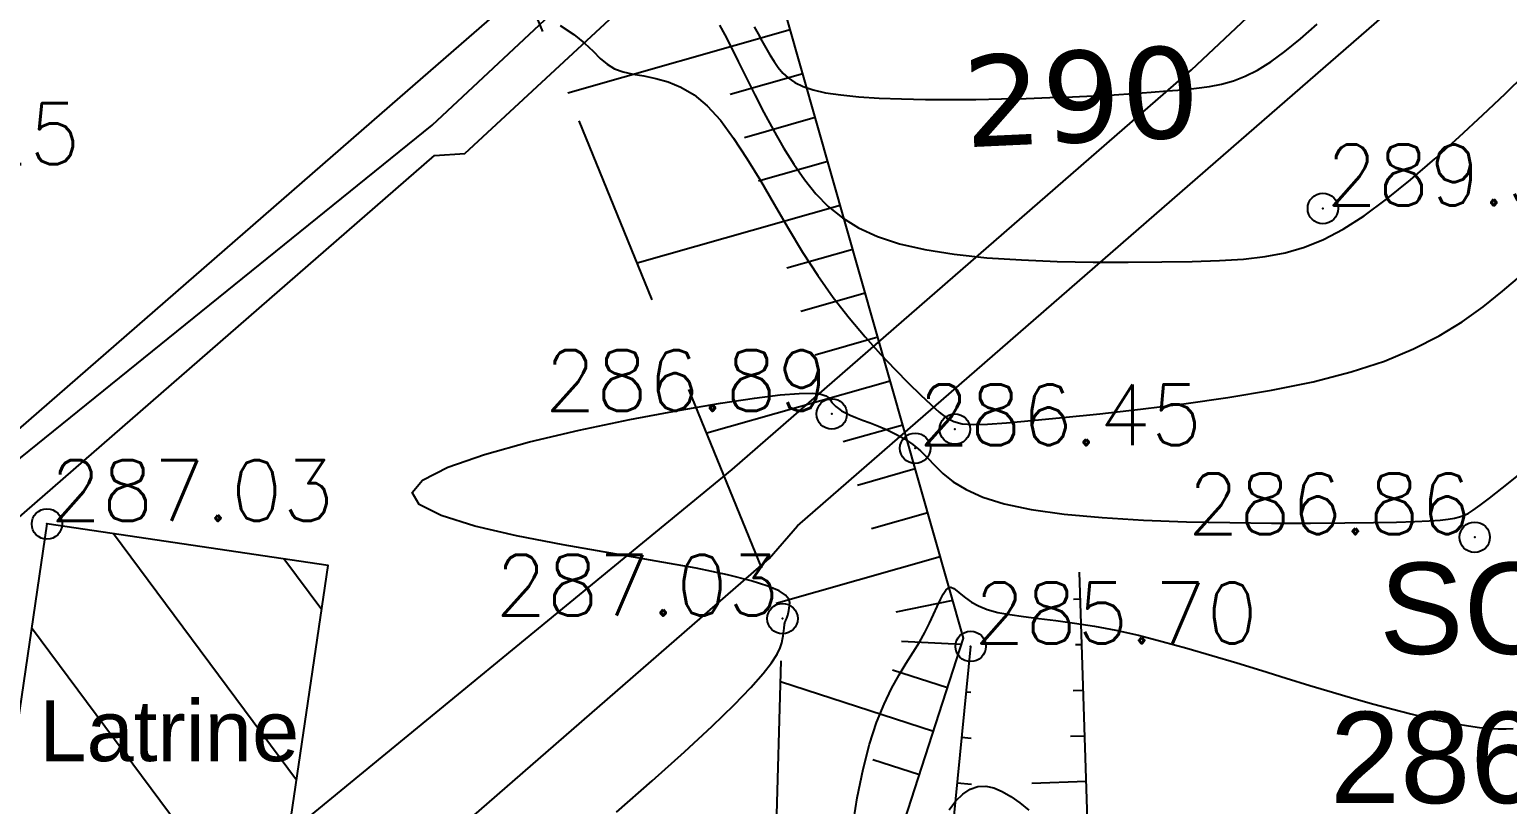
# Model space of a CAD drawing. Header units: millimetres. Extents: x 524954 to 526204, y 9523489 to 9524010.
# Drawn here: x 525954.08 to 525978.35, y 9523719.9 to 9523732.63 of the extents above; entities that cross this region are included whole.
import ezdxf
from ezdxf.enums import TextEntityAlignment as Align

# ---------------------------------------------------------------- set-up
doc = ezdxf.new("R2010")
doc.units = ezdxf.units.MM
doc.header["$PDMODE"] = 32
doc.header["$PDSIZE"] = 0.5
doc.linetypes.add('CACHE2', pattern=[4.7625, 3.175, -1.5875])
for name, color, linetype in [('Bas_Talus', 40, 'CACHE2'), ('Bati', 6, 'Continuous'), ('Bati_H', 1, 'Continuous'), ('CN_01_00', 3, 'Continuous'), ('CN_02_00', 4, 'Continuous'), ('CN_05_00', 6, 'Continuous'), ('CN_10_00', 1, 'Continuous'), ('Cotation Courbes de niveau', 7, 'Continuous'), ('Haut_Talus', 30, 'Continuous'), ('PLUME_1', 7, 'Continuous'), ('PLUME_3', 4, 'Continuous'), ('PLUME_5', 6, 'Continuous'), ('PLUME_6', 2, 'Continuous'), ('Talus', 2, 'Continuous'), ('TopoAlt', 3, 'Continuous'), ('TopoAlt polygo', 7, 'Continuous'), ('TOPOJIS', 7, 'Continuous'), ('TOPOJIS polygo', 1, 'Continuous'), ('TopoMat polygo', 1, 'Continuous'), ('Toponomie', 7, 'CACHE2')]:
    doc.layers.add(name, color=color, linetype=linetype)
doc.styles.add('Arial 1.0', font='arial.ttf', dxfattribs={"width": 0.99, "height": 1})
doc.styles.add('Simplex 1.0', font='Simplex.shx', dxfattribs={"width": 0.99, "height": 1})
doc.styles.get("Standard").update_dxf_attribs({"font": 'arial.ttf'})
doc.styles.add('Verdana 1.0', font='verdana.ttf', dxfattribs={"width": 0.99, "height": 1})

# ---------------------------------------------------------------- blocks, each defined once
blk = doc.blocks.new('TCPOINT M')
at = {"color": 0}
blk.add_point((0, 0), dxfattribs=at)
at = {"layer": 'TopoAlt', "style": 'Simplex 1.0', "width": 0.99}
blk.add_attdef('ALT', (0.15, 0.15), '', height=1, dxfattribs=at)
blk = doc.blocks.new('TCPOINT polygo')
at = {"color": 0, "const_width": 0.075}
blk.add_lwpolyline([(0, 0.0375, 1), (0, -0.0375, 1)], format="xyb", close=True, dxfattribs=at)
at = {"color": 0}
blk.add_point((0, 0), dxfattribs=at)
at = {"layer": 'TopoAlt polygo', "style": 'Arial 1.0', "width": 0.99}
blk.add_attdef('ALT', (0.15, 0.15), '', height=2, dxfattribs=at)
at = {"layer": 'TopoMat polygo', "style": 'Arial 1.0', "width": 0.99}
blk.add_attdef('MAT', text='', height=2, dxfattribs=at).set_placement((0.15, -2.5), align=Align.TOP_LEFT)

msp = doc.modelspace()

# ---------------------------------------------------------------- hatches: boundary and pattern name
at = {"layer": 'Bati_H'}
h = msp.add_hatch(dxfattribs=at)
h.set_pattern_fill('_U', color=256, scale=2, angle=-53.3799, style=0, pattern_type=0)
h.set_pattern_definition([(306.620088727, (0, 0), (1.6052167616, 1.1930126354), [])])
h.paths.add_polyline_path([(525954.367, 9523724.509), (525953.403, 9523717.969), (525958.023, 9523717.289), (525958.987, 9523723.828)])

# ---------------------------------------------------------------- linework, layer by layer
at = {"layer": 'Bas_Talus', "flags": 128}
msp.add_lwpolyline([(525965.486, 9523714.445), (525966.272, 9523716.957), (525966.445, 9523722.954), (525961.273, 9523735.625), (525960.515, 9523740.034), (525958.478, 9523750.596), (525953.556, 9523755.272), (525948.822, 9523754.787), (525939.478, 9523755.151), (525934.376, 9523755.444), (525928.247, 9523755.547)], dxfattribs=at)
at = {"layer": 'Bati', "flags": 128}
msp.add_lwpolyline([(525954.367, 9523724.509), (525953.403, 9523717.969), (525958.023, 9523717.289), (525958.987, 9523723.828)], close=True, dxfattribs=at)
at = {"layer": 'CN_01_00', "flags": 128}
for points, elevation in [([(525965.41, 9523732.704), (525965.498, 9523732.543), (525965.601, 9523732.341), (525965.718, 9523732.105), (525965.848, 9523731.843), (525965.99, 9523731.562), (525966.141, 9523731.271), (525966.299, 9523730.978), (525966.464, 9523730.691), (525966.634, 9523730.418), (525966.808, 9523730.166), (525966.993, 9523729.935), (525967.197, 9523729.727), (525967.428, 9523729.54), (525967.695, 9523729.376), (525968.004, 9523729.234), (525968.364, 9523729.114), (525968.784, 9523729.016), (525969.266, 9523728.94), (525969.8, 9523728.884), (525970.369, 9523728.846), (525970.956, 9523728.822), (525971.547, 9523728.81), (525972.124, 9523728.808), (525972.672, 9523728.814), (525973.174, 9523728.824), (525973.619, 9523728.838), (525974.014, 9523728.862), (525974.371, 9523728.901), (525974.702, 9523728.963), (525975.018, 9523729.055), (525975.331, 9523729.183), (525975.652, 9523729.354), (525975.994, 9523729.574), (525976.364, 9523729.848), (525976.755, 9523730.165), (525977.156, 9523730.51), (525977.556, 9523730.87), (525977.945, 9523731.231), (525978.311, 9523731.578), (525978.643, 9523731.897)], 289), ([(525963.721, 9523719.775), (525964.306, 9523720.288), (525964.836, 9523720.764), (525965.29, 9523721.185), (525965.651, 9523721.537), (525965.926, 9523721.823), (525966.127, 9523722.051), (525966.267, 9523722.23), (525966.356, 9523722.369), (525966.408, 9523722.474), (525966.434, 9523722.554), (525966.446, 9523722.618), (525966.454, 9523722.672), (525966.461, 9523722.718), (525966.466, 9523722.758), (525966.471, 9523722.791), (525966.474, 9523722.819), (525966.477, 9523722.842), (525966.48, 9523722.861), (525966.483, 9523722.877), (525966.486, 9523722.891), (525966.49, 9523722.903), (525966.494, 9523722.913), (525966.498, 9523722.923), (525966.502, 9523722.932), (525966.506, 9523722.941), (525966.511, 9523722.952), (525966.516, 9523722.963), (525966.521, 9523722.976), (525966.526, 9523722.992), (525966.531, 9523723.011), (525966.537, 9523723.033), (525966.542, 9523723.059), (525966.548, 9523723.09), (525966.554, 9523723.127), (525966.561, 9523723.169), (525966.564, 9523723.218), (525966.549, 9523723.274), (525966.497, 9523723.338), (525966.389, 9523723.409), (525966.207, 9523723.489), (525965.932, 9523723.577), (525965.544, 9523723.675), (525965.027, 9523723.783), (525964.372, 9523723.9), (525963.625, 9523724.028), (525962.842, 9523724.166), (525962.079, 9523724.315), (525961.393, 9523724.475), (525960.841, 9523724.647), (525960.479, 9523724.83), (525960.364, 9523725.024), (525960.534, 9523725.23), (525960.949, 9523725.442), (525961.554, 9523725.653), (525962.292, 9523725.858), (525963.105, 9523726.051), (525963.937, 9523726.225), (525964.73, 9523726.375), (525965.427, 9523726.493), (525965.985, 9523726.577), (525966.409, 9523726.629), (525966.72, 9523726.654), (525966.935, 9523726.656), (525967.075, 9523726.642), (525967.158, 9523726.614), (525967.204, 9523726.58), (525967.232, 9523726.542), (525967.258, 9523726.506), (525967.287, 9523726.472), (525967.322, 9523726.438), (525967.364, 9523726.404), (525967.416, 9523726.37), (525967.479, 9523726.335), (525967.557, 9523726.298), (525967.65, 9523726.259), (525967.761, 9523726.216), (525967.886, 9523726.169), (525968.021, 9523726.116), (525968.163, 9523726.056), (525968.306, 9523725.987), (525968.448, 9523725.907), (525968.585, 9523725.817), (525968.712, 9523725.713), (525968.828, 9523725.596), (525968.946, 9523725.469), (525969.08, 9523725.337), (525969.246, 9523725.204), (525969.459, 9523725.073), (525969.733, 9523724.951), (525970.084, 9523724.84), (525970.527, 9523724.746), (525971.07, 9523724.671), (525971.693, 9523724.615), (525972.372, 9523724.574), (525973.079, 9523724.547), (525973.79, 9523724.532), (525974.477, 9523724.525), (525975.116, 9523724.524), (525975.679, 9523724.527), (525976.149, 9523724.533), (525976.528, 9523724.54), (525976.83, 9523724.549), (525977.064, 9523724.559), (525977.243, 9523724.572), (525977.378, 9523724.587), (525977.48, 9523724.604), (525977.56, 9523724.624), (525977.63, 9523724.647), (525977.702, 9523724.682), (525977.789, 9523724.736), (525977.903, 9523724.817), (525978.056, 9523724.934), (525978.261, 9523725.096), (525978.531, 9523725.311)], 287)]:
    msp.add_lwpolyline(points, dxfattribs=dict(at, elevation=elevation))
at = {"layer": 'CN_02_00', "flags": 128}
for points, elevation in [([(525962.794, 9523732.699), (525963.02, 9523732.55), (525963.195, 9523732.407), (525963.335, 9523732.275), (525963.454, 9523732.159), (525963.567, 9523732.061), (525963.688, 9523731.986), (525963.83, 9523731.935), (525963.991, 9523731.9), (525964.17, 9523731.869), (525964.363, 9523731.83), (525964.566, 9523731.774), (525964.778, 9523731.688), (525964.993, 9523731.561), (525965.211, 9523731.381), (525965.427, 9523731.142), (525965.643, 9523730.85), (525965.861, 9523730.516), (525966.082, 9523730.151), (525966.307, 9523729.765), (525966.537, 9523729.37), (525966.776, 9523728.975), (525967.023, 9523728.593), (525967.279, 9523728.232), (525967.541, 9523727.895), (525967.801, 9523727.584), (525968.054, 9523727.3), (525968.294, 9523727.045), (525968.516, 9523726.821), (525968.714, 9523726.629), (525968.881, 9523726.471), (525969.017, 9523726.347), (525969.136, 9523726.255), (525969.256, 9523726.192), (525969.396, 9523726.156), (525969.576, 9523726.142), (525969.813, 9523726.149), (525970.126, 9523726.172), (525970.535, 9523726.209), (525971.05, 9523726.258), (525971.655, 9523726.319), (525972.324, 9523726.393), (525973.033, 9523726.481), (525973.758, 9523726.585), (525974.474, 9523726.707), (525975.157, 9523726.847), (525975.782, 9523727.006), (525976.33, 9523727.185), (525976.809, 9523727.384), (525977.23, 9523727.6), (525977.605, 9523727.832), (525977.948, 9523728.078), (525978.27, 9523728.335), (525978.585, 9523728.604)], 288), ([(525967.591, 9523719.487), (525967.674, 9523720.009), (525967.769, 9523720.483), (525967.875, 9523720.894), (525967.99, 9523721.246), (525968.112, 9523721.548), (525968.236, 9523721.806), (525968.359, 9523722.029), (525968.478, 9523722.225), (525968.591, 9523722.401), (525968.693, 9523722.567), (525968.782, 9523722.727), (525968.86, 9523722.881), (525968.927, 9523723.024), (525968.986, 9523723.154), (525969.038, 9523723.266), (525969.085, 9523723.357), (525969.128, 9523723.423), (525969.17, 9523723.461), (525969.212, 9523723.469), (525969.257, 9523723.451), (525969.31, 9523723.412), (525969.374, 9523723.358), (525969.452, 9523723.294), (525969.548, 9523723.227), (525969.665, 9523723.162), (525969.808, 9523723.104), (525969.979, 9523723.057), (525970.178, 9523723.02), (525970.404, 9523722.987), (525970.657, 9523722.956), (525970.935, 9523722.922), (525971.239, 9523722.881), (525971.566, 9523722.829), (525971.917, 9523722.763), (525972.29, 9523722.68), (525972.681, 9523722.581), (525973.084, 9523722.47), (525973.494, 9523722.351), (525973.906, 9523722.227), (525974.316, 9523722.101), (525974.717, 9523721.977), (525975.105, 9523721.857), (525975.475, 9523721.746), (525975.827, 9523721.644), (525976.158, 9523721.551), (525976.47, 9523721.466), (525976.761, 9523721.392), (525977.031, 9523721.326), (525977.279, 9523721.271), (525977.505, 9523721.226), (525977.709, 9523721.191), (525977.891, 9523721.166), (525978.054, 9523721.15), (525978.199, 9523721.142), (525978.328, 9523721.141), (525978.443, 9523721.148)], 286)]:
    msp.add_lwpolyline(points, dxfattribs=dict(at, elevation=elevation))
at = {"layer": 'CN_05_00', "elevation": 285, "flags": 128}
msp.add_lwpolyline([(525969.183, 9523719.812), (525969.289, 9523719.959), (525969.404, 9523720.073), (525969.525, 9523720.152), (525969.651, 9523720.196), (525969.782, 9523720.204), (525969.916, 9523720.175), (525970.054, 9523720.115), (525970.195, 9523720.03), (525970.341, 9523719.927), (525970.49, 9523719.81)], dxfattribs=at)
at = {"layer": 'CN_10_00', "elevation": 290, "flags": 128}
msp.add_lwpolyline([(525965.978, 9523732.677), (525966.043, 9523732.563), (525966.108, 9523732.446), (525966.173, 9523732.33), (525966.239, 9523732.216), (525966.306, 9523732.109), (525966.375, 9523732.009), (525966.451, 9523731.918), (525966.541, 9523731.836), (525966.65, 9523731.763), (525966.785, 9523731.698), (525966.951, 9523731.642), (525967.154, 9523731.595), (525967.402, 9523731.557), (525967.697, 9523731.528), (525968.033, 9523731.506), (525968.402, 9523731.492), (525968.796, 9523731.484), (525969.205, 9523731.482), (525969.622, 9523731.485), (525970.039, 9523731.492), (525970.445, 9523731.501), (525970.835, 9523731.514), (525971.207, 9523731.528), (525971.56, 9523731.544), (525971.893, 9523731.562), (525972.206, 9523731.581), (525972.498, 9523731.602), (525972.769, 9523731.623), (525973.017, 9523731.644), (525973.245, 9523731.667), (525973.455, 9523731.695), (525973.655, 9523731.734), (525973.85, 9523731.788), (525974.045, 9523731.864), (525974.247, 9523731.966), (525974.462, 9523732.099), (525974.694, 9523732.269), (525974.95, 9523732.478), (525975.225, 9523732.722)], dxfattribs=at)
at = {"layer": 'Haut_Talus', "flags": 128}
for points in [[(525967.078, 9523715.393), (525969.418, 9523722.631), (525959.774, 9523756.519), (525939.115, 9523760.131), (525935.884, 9523761.485), (525927.751, 9523762.611)], [(525991.254, 9523695.197), (525985.409, 9523698.654), (525982.692, 9523702.879), (525977.042, 9523709.418), (525975.084, 9523713.321), (525971.506, 9523717.952), (525971.323, 9523723.72)], [(525969.535, 9523722.498), (525968.865, 9523715.711), (525969.351, 9523710.858), (525975.728, 9523703.044), (525979.256, 9523700.33), (525982.568, 9523696.414), (525984.876, 9523692.254)]]:
    msp.add_lwpolyline(points, dxfattribs=at)
at = {"layer": 'PLUME_1'}
msp.add_lwpolyline([(525458.473, 9523640.258), (525480.389, 9523635.341), (525499.593, 9523633.233), (525627.749, 9523622.033), (525657.425, 9523620.69), (525687.455, 9523621.378), (525717.375, 9523623.562), (525747.113, 9523628.239), (525776.244, 9523634.376), (525805.193, 9523643.006), (525833.533, 9523653.096), (525860.731, 9523665.108), (525887.284, 9523679.078), (525913.194, 9523695.007), (525937.497, 9523712.322), (525960.695, 9523731.06), (525982.749, 9523751.721), (526003.235, 9523773.269), (526022.079, 9523796.703), (526039.853, 9523821.062), (526045.291, 9523828.979), (526068.175, 9523865.742)], dxfattribs=at)
at = {"layer": 'PLUME_3'}
for points in [[(526021.58, 9523796.667), (526015.644, 9523788.714), (526009.172, 9523781.222), (526009.172, 9523781.222), (526002.736, 9523773.233), (525996.228, 9523766.24), (525989.258, 9523758.713), (525989.258, 9523758.713), (525982.251, 9523751.684), (525974.745, 9523744.619), (525967.702, 9523738.089), (525967.702, 9523738.089), (525960.16, 9523731.523), (525952.618, 9523724.956)], [(525953.189, 9523723.995), (525960.731, 9523730.562), (525961.23, 9523730.598), (525968.273, 9523737.128), (525975.779, 9523744.193), (525982.822, 9523750.723), (525983.284, 9523751.258), (525989.793, 9523758.251), (525996.8, 9523765.28), (526003.271, 9523772.771), (526003.734, 9523773.306), (526009.743, 9523780.262), (526016.179, 9523788.251), (526022.614, 9523796.241)]]:
    msp.add_lwpolyline(points, dxfattribs=at)
at = {"layer": 'PLUME_5'}
msp.add_lwpolyline([(525950.037, 9523712.234), (525957.579, 9523718.801), (525965.62, 9523725.404), (525965.62, 9523725.404), (525973.162, 9523731.97), (525980.667, 9523739.035), (525987.674, 9523746.064), (525988.173, 9523746.101), (525994.681, 9523753.093), (526001.652, 9523760.62), (526008.622, 9523768.148), (526009.084, 9523768.683), (526015.094, 9523775.639), (526022.028, 9523783.665), (526027.965, 9523791.618), (526028.427, 9523792.153), (526034.364, 9523800.107)], dxfattribs=at)
at = {"layer": 'PLUME_6'}
msp.add_lwpolyline([(525950.609, 9523711.274), (525958.686, 9523717.378), (525966.228, 9523723.944), (525966.69, 9523724.479), (525974.232, 9523731.046), (525981.774, 9523737.612), (525988.744, 9523745.14), (525989.243, 9523745.176), (525995.751, 9523752.168), (526003.22, 9523759.732), (526009.692, 9523767.223), (526010.191, 9523767.26), (526016.663, 9523774.751), (526023.098, 9523782.74), (526029.035, 9523790.694), (526029.497, 9523791.229), (526035.434, 9523799.182)], dxfattribs=at)
at = {"layer": 'Talus'}
for p, q in [((525966.573, 9523732.628), (525962.921, 9523731.588)), ((525966.778, 9523731.906), (525965.588, 9523731.567)), ((525966.984, 9523731.185), (525965.819, 9523730.854)), ((525967.189, 9523730.464), (525966.051, 9523730.14)), ((525967.394, 9523729.742), (525964.061, 9523728.794)), ((525967.599, 9523729.021), (525966.515, 9523728.712)), ((525967.805, 9523728.299), (525966.747, 9523727.999)), ((525968.01, 9523727.578), (525966.979, 9523727.285)), ((525968.215, 9523726.857), (525965.202, 9523725.999)), ((525968.421, 9523726.135), (525967.443, 9523725.857)), ((525968.626, 9523725.414), (525967.675, 9523725.143)), ((525968.831, 9523724.693), (525967.907, 9523724.43)), ((525969.036, 9523723.971), (525966.343, 9523723.205)), ((525969.242, 9523723.25), (525968.307, 9523723.061)), ((525971.337, 9523723.274), (525971.221, 9523723.271)), ((525969.385, 9523722.53), (525968.402, 9523722.581)), ((525971.361, 9523722.525), (525971.257, 9523722.521)), ((525969.154, 9523721.816), (525968.249, 9523722.105)), ((525968.924, 9523721.102), (525966.415, 9523721.914)), ((525969.461, 9523721.752), (525969.539, 9523721.744)), ((525971.385, 9523721.775), (525971.216, 9523721.77)), ((525969.387, 9523721.005), (525969.544, 9523720.99)), ((525971.409, 9523721.025), (525971.175, 9523721.018)), ((525968.693, 9523720.389), (525967.926, 9523720.637)), ((525969.314, 9523720.259), (525969.549, 9523720.236)), ((525971.432, 9523720.276), (525970.537, 9523720.247))]:
    msp.add_line(p, q, dxfattribs=at)

# ---------------------------------------------------------------- block references
at = {"layer": 'TOPOJIS'}
ref = msp.add_blockref('TCPOINT M', (525950.203, 9523730.371, 287.25), dxfattribs=at)
ref.add_attrib('ALT', '287.25', (525950.253, 9523730.421, 287.25), dxfattribs={"layer": 'TopoAlt', "height": 1, "style": 'Simplex 1.0', "width": 0.99})
ref = msp.add_blockref('TCPOINT M', (525975.319, 9523729.692, 289.33), dxfattribs=at)
ref.add_attrib('ALT', '289.33', (525975.369, 9523729.742, 289.33), dxfattribs={"layer": 'TopoAlt', "height": 1, "style": 'Simplex 1.0', "width": 0.99})
ref = msp.add_blockref('TCPOINT M', (525967.254, 9523726.317, 286.89), dxfattribs=at)
ref.add_attrib('ALT', '286.89', dxfattribs={"layer": 'TopoAlt', "height": 1, "style": 'Simplex 1.0', "width": 0.99}).set_placement((525967.204, 9523726.367, 286.89), align=Align.RIGHT)
ref = msp.add_blockref('TCPOINT M', (525968.623, 9523725.753, 286.45), dxfattribs=at)
ref.add_attrib('ALT', '286.45', (525968.673, 9523725.803, 286.45), dxfattribs={"layer": 'TopoAlt', "height": 1, "style": 'Simplex 1.0', "width": 0.99})
msp.add_blockref('TCPOINT M', (525969.276, 9523726.068, 287.99), dxfattribs=at)
ref = msp.add_blockref('TCPOINT M', (525954.367, 9523724.509, 287.03), dxfattribs=at)
ref.add_attrib('ALT', '287.03', (525954.417, 9523724.559, 287.03), dxfattribs={"layer": 'TopoAlt', "height": 1, "style": 'Simplex 1.0', "width": 0.99})
ref = msp.add_blockref('TCPOINT M', (525977.812, 9523724.291, 286.86), dxfattribs=at)
ref.add_attrib('ALT', '286.86', dxfattribs={"layer": 'TopoAlt', "height": 1, "style": 'Simplex 1.0', "width": 0.99}).set_placement((525977.762, 9523724.341, 286.86), align=Align.RIGHT)
ref = msp.add_blockref('TCPOINT M', (525966.445, 9523722.954, 287.03), dxfattribs=at)
ref.add_attrib('ALT', '287.03', dxfattribs={"layer": 'TopoAlt', "height": 1, "style": 'Simplex 1.0', "width": 0.99}).set_placement((525966.395, 9523723.004, 287.03), align=Align.RIGHT)
ref = msp.add_blockref('TCPOINT M', (525969.535, 9523722.498, 285.7), dxfattribs=at)
ref.add_attrib('ALT', '285.70', (525969.585, 9523722.548, 285.7), dxfattribs={"layer": 'TopoAlt', "height": 1, "style": 'Simplex 1.0', "width": 0.99})
at = {"layer": 'TOPOJIS polygo'}
ref = msp.add_blockref('TCPOINT polygo', (525978.949, 9523721.724, 286.25), dxfattribs=at)
ref.add_attrib('MAT', 'SC.6', (525976.245, 9523722.374, 286.25), dxfattribs={"layer": 'TopoMat polygo', "height": 1.5, "style": 'Arial 1.0', "width": 0.99})
ref.add_attrib('ALT', '286.25', dxfattribs={"layer": 'TopoAlt polygo', "height": 1.5, "style": 'Arial 1.0', "width": 0.99}).set_placement((525975.433, 9523721.423, 286.25), align=Align.TOP_LEFT)

# ---------------------------------------------------------------- texts
at = {"layer": 'Cotation Courbes de niveau', "style": 'Verdana 1.0', "width": 0.99}
msp.add_text('290', height=1.5, rotation=2.6394, dxfattribs=at).set_placement((525971.354, 9523731.535, 290), align=Align.MIDDLE_CENTER)
at = {"layer": 'Toponomie', "insert": (525935.034, 9523721.612), "char_height": 1, "width": 42.68298, "attachment_point": 1}
msp.add_mtext('\\pxqc;Latrine', dxfattribs=at)

doc.saveas('drawing.dxf')
